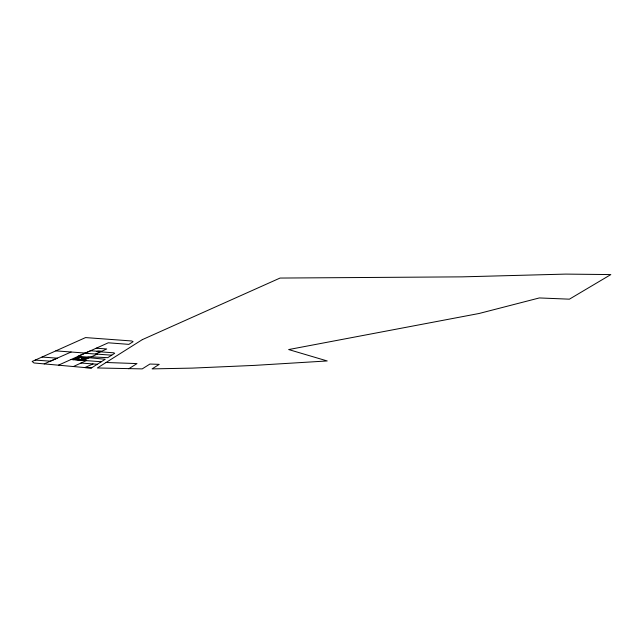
<?xml version="1.0" encoding="UTF-8"?>
<svg xmlns="http://www.w3.org/2000/svg" width="643" height="643" viewBox="0 0 643 643"><rect width="100%" height="100%" fill="white"/><g stroke="black" fill="none" stroke-linecap="round" stroke-linejoin="round"><path stroke-width="0.96" d="M96.241 348.201L106.714 348.98L101.867 351.191L98.266 350.933L96.82 351.584L113.755 352.814L114.671 353.312L107.751 357.677L88.951 356.744L87.143 357.556L105.267 359.244L91.145 368.142L33.999 362.974L32.15 361.454L85.551 337.583L131.799 340.983L133.101 341.698L128.865 344.367L108.281 342.799L58.417 365.184M128.753 368.777L137.007 363.584L106.055 362.491M73.382 366.542L86.283 360.61M75.729 359.654L80.897 357.299M76.34 359.694L77.49 359.172L76.879 359.132M81.5 357.339L79.748 357.821M80.182 359.686L82.867 358.464M86.797 357.717L81.259 360.233L77.948 360L82.167 359.831M95.606 354.028L100.404 351.842M91.121 356.897L97.189 354.14M88.163 357.098L77.771 356.367L90.55 350.756L97.543 351.255M71.132 352.01L44.19 363.898M93.018 363.93L84.86 367.579L91.708 367.788M70.907 359.493L83.301 360.385L89.353 357.717M84.964 353.264L111.713 355.177M86.628 357.789L83.325 357.556L81.532 358.368L84.852 358.601M82.425 357.958L85.736 358.199M76.951 357.669L78.277 357.757M85.648 358.239L87.038 358.344M74.805 358.641L76.131 358.738M82.778 359.55L84.169 359.646M35.212 360.088L50.443 361.181L57.307 358.191L42.044 357.034M55.828 350.869L85.398 353.071M83.301 360.385L101.305 361.744M80.938 363.03L97.318 364.251M142.328 339.633L97.374 367.965L142.224 368.897L149.932 364.034L159.247 364.364L152.061 368.889L192.273 368.109L254.347 365.393L327.215 360.956L288.659 349.559L479.083 313.487L539.34 297.942L569.401 299.172L610.85 274.577L565.752 274.103L461.995 276.86L280.043 278.057L142.328 339.633M79.105 356.688L72.659 359.622L73.985 359.718L80.423 356.777L79.105 356.688M80.11 357.243L74.95 359.598L83.019 360.168L88.187 357.821L80.11 357.243"/></g></svg>
